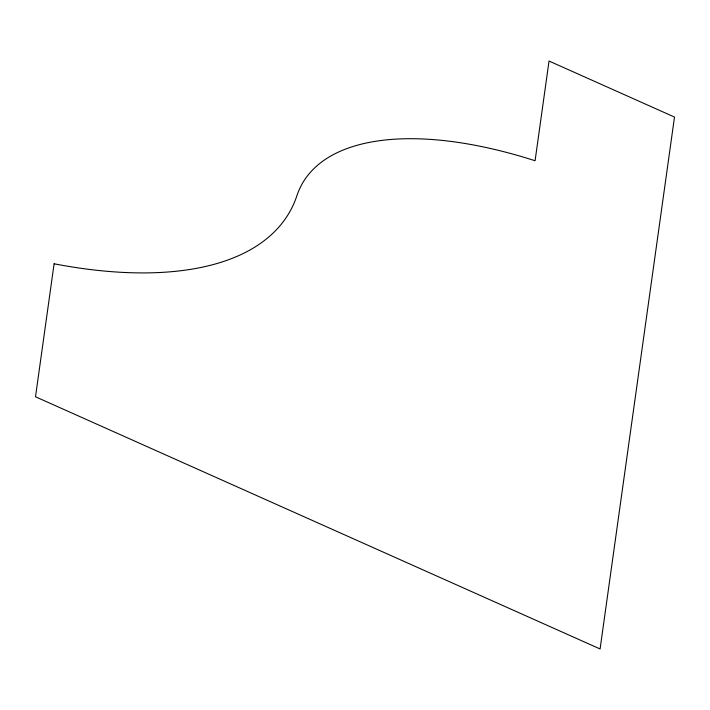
<?xml version="1.0" encoding="UTF-8"?>
<svg xmlns="http://www.w3.org/2000/svg" width="710" height="710" viewBox="0 0 710 710"><rect width="100%" height="100%" fill="white"/><g stroke="black" fill="none" stroke-linecap="round" stroke-linejoin="round"><path stroke-width="1.06" d="M54.102 263.792L35.5 396.775L600.092 648.976L674.5 117.07L549.034 61.025L535.083 160.753A313.314 143.704 28.6 0 0 296.922 195.658A425.095 194.975 28.6 0 1 54.102 263.792"/></g></svg>
